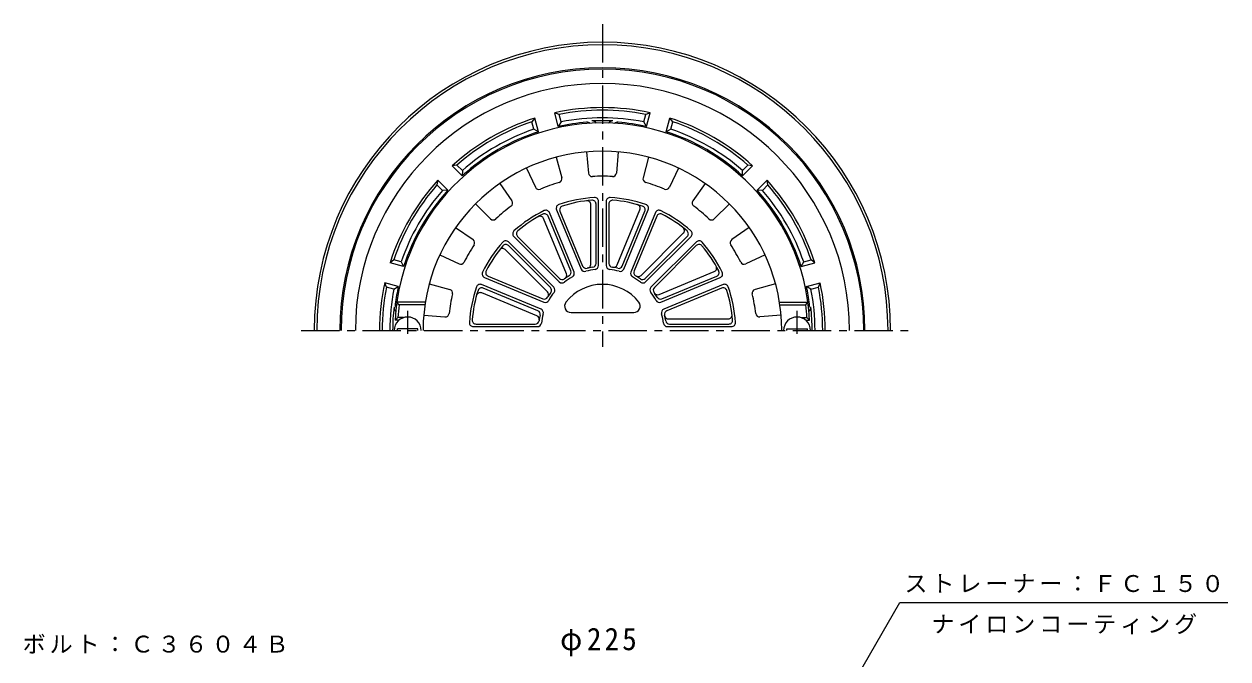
# Model space of a CAD drawing. Units: millimetres, scale not verified. Extents: x -280 to 222, y -346 to 388.
# Drawn here: x -268.6 to 201.3, y 140.2 to 388.1 of the extents above; entities that cross this region are included whole.
import ezdxf

# ---------------------------------------------------------------- set-up
doc = ezdxf.new("R2010")
doc.units = ezdxf.units.MM
doc.header["$LTSCALE"] = 3
doc.linetypes.add('CHAIN1', pattern=[8, 5, -1, 1, -1])
for name, color, linetype, lineweight in [('0-0', 3, 'Continuous', 9), ('0-1', 2, 'Continuous', 9), ('0-2', 6, 'Continuous', 5), ('0-4', 7, 'Continuous', 9), ('0-5', 7, 'Continuous', 9)]:
    doc.layers.add(name, color=color, linetype=linetype, lineweight=lineweight)
doc.styles.add('ＭＳ ゴシック', font='')
doc.styles.get('ＭＳ ゴシック').set_extended_font_data('MS Gothic')

msp = doc.modelspace()

# ---------------------------------------------------------------- linework, layer by layer
at = {"layer": '0-0', "linetype": 'CHAIN1'}
for p, q in [((-42.861, 388.057), (-42.861, 262.047)), ((-160.496, 268.445), (77.186, 268.445))]:
    msp.add_line(p, q, dxfattribs=at)
at = {"layer": '0-0'}
for radius in [112.5, 111.5]:
    msp.add_arc((-42.861, 268.445), radius, 0, 180, dxfattribs=at)
at = {"layer": '0-1'}
for p, q in [((-60.066, 348.108), (-61.491, 353.427)), ((-59.762, 352.768), (-61.491, 353.427)), ((-58.984, 349.864), (-59.762, 352.768)), ((-26.739, 349.864), (-25.961, 352.768)), ((-24.232, 353.427), (-25.961, 352.768)), ((-25.657, 348.108), (-24.232, 353.427)), ((-69.219, 351.356), (-70.387, 349.921)), ((-69.609, 347.017), (-70.387, 349.921)), ((-67.793, 346.038), (-69.219, 351.356)), ((-58.984, 349.864), (-60.066, 348.108)), ((-25.657, 348.108), (-26.739, 349.864)), ((-17.929, 346.038), (-16.504, 351.356)), ((-15.336, 349.921), (-16.504, 351.356)), ((-16.114, 347.017), (-15.336, 349.921)), ((-67.793, 346.038), (-69.609, 347.017)), ((-16.114, 347.017), (-17.929, 346.038)), ((-99.659, 333.021), (-101.486, 332.727)), ((-97.593, 328.833), (-101.486, 332.727)), ((-97.533, 330.895), (-99.659, 333.021)), ((-97.533, 330.895), (-97.593, 328.833)), ((11.81, 330.895), (13.936, 333.021)), ((11.87, 328.833), (11.81, 330.895)), ((11.87, 328.833), (15.763, 332.727)), ((15.763, 332.727), (13.936, 333.021)), ((-107.143, 327.07), (-107.437, 325.243)), ((-105.311, 323.117), (-107.437, 325.243)), ((-103.25, 323.176), (-107.143, 327.07)), ((17.527, 323.176), (21.42, 327.07)), ((19.589, 323.117), (21.714, 325.243)), ((21.714, 325.243), (21.42, 327.07)), ((-103.25, 323.176), (-105.311, 323.117)), ((19.589, 323.117), (17.527, 323.176)), ((-124.337, 295.97), (-125.773, 294.802)), ((-120.454, 293.377), (-125.773, 294.802)), ((-121.433, 295.192), (-124.337, 295.97)), ((-121.433, 295.192), (-120.454, 293.377)), ((34.731, 293.377), (35.711, 295.192)), ((34.731, 293.377), (40.05, 294.802)), ((35.711, 295.192), (38.615, 295.97)), ((40.05, 294.802), (38.615, 295.97)), ((-122.525, 285.65), (-127.843, 287.075)), ((-127.184, 285.345), (-127.843, 287.075)), ((36.802, 285.65), (42.121, 287.075)), ((41.462, 285.345), (42.121, 287.075)), ((-124.28, 284.567), (-127.184, 285.345)), ((-124.28, 284.567), (-122.525, 285.65)), ((38.558, 284.567), (36.802, 285.65)), ((38.558, 284.567), (41.462, 285.345))]:
    msp.add_line(p, q, dxfattribs=at)
for centre, radius, start, end in [((-42.861, 268.445), 102.5, 0, 180), ((-42.861, 268.445), 102, 0, 180), ((-42.861, 268.445), 96.441, 0, 180), ((-42.861, 268.445), 87, 77.63522, 102.36475), ((-42.861, 268.445), 86, 78.66675, 101.33324), ((-42.861, 268.445), 87, 107.63522, 132.36475), ((-42.861, 268.445), 86, 108.66675, 131.33324), ((-42.861, 268.445), 81.5, 94.32832, 102.18677), ((-42.861, 268.445), 83, 78.79947, 101.20049), ((-48.861, 347.718), 2, 52.44321, 94.32849), ((-42.861, 268.445), 81.876, 87.12955, 92.87045), ((-46.861, 348.22), 2, 36.49266, 92.87048), ((-38.861, 348.22), 2, 87.12952, 143.50734), ((-36.861, 347.718), 2, 85.67151, 127.55679), ((-42.861, 268.445), 81.5, 77.81322, 85.67168), ((-42.861, 268.445), 87, 47.63522, 72.36475), ((-42.861, 268.445), 86, 48.66675, 71.33324), ((-42.861, 268.445), 81.5, 107.81322, 132.18677), ((-42.861, 268.445), 83, 108.79947, 131.20049), ((-42.861, 268.445), 81.5, 47.81322, 72.18677), ((-42.861, 268.445), 83, 48.79947, 71.20049), ((-42.861, 268.445), 87, 137.63522, 162.36475), ((-42.861, 268.445), 86, 138.66675, 161.33324), ((-42.861, 268.445), 87, 17.63522, 42.36475), ((-42.861, 268.445), 86, 18.66675, 41.33324), ((-42.861, 268.445), 83, 138.79947, 161.20049), ((-42.861, 268.445), 81.5, 137.81322, 162.18677), ((-42.861, 268.445), 81.5, 17.81322, 42.18677), ((-42.861, 268.445), 83, 18.79947, 41.20049), ((-42.861, 268.445), 87, 167.63525, 180), ((-42.861, 268.445), 87, 0, 12.36475), ((-42.861, 268.445), 86, 168.66676, 180), ((-42.861, 268.445), 83, 168.79951, 180), ((-42.861, 268.445), 81.5, 167.81323, 172.77383), ((-42.861, 268.445), 81.5, 7.22617, 12.18677), ((-42.861, 268.445), 83, 0, 11.20049), ((-42.861, 268.445), 86, 0, 11.33324), ((-42.861, 268.445), 81.876, 173.5304, 180), ((-122.228, 277.445), 2, 173.52994, 229.90825), ((-121.73, 278.445), 2, 172.77383, 214.66032), ((36.007, 278.445), 2, 325.34439, 7.22617), ((36.505, 277.445), 2, 310.09201, 6.47006), ((-42.861, 268.445), 81.876, 0, 6.4696)]:
    msp.add_arc(centre, radius, start, end, dxfattribs=at)
at = {"layer": '0-2'}
for p, q in [((-60.881, 336.086), (-58.743, 328.06)), ((-49.063, 338.17), (-48.327, 329.896)), ((-36.66, 338.17), (-37.395, 329.896)), ((-24.842, 336.086), (-26.98, 328.06)), ((-72.536, 331.844), (-69.015, 324.321)), ((-13.186, 331.844), (-16.708, 324.321)), ((-82.929, 325.844), (-78.174, 319.033)), ((-2.794, 325.844), (-7.548, 319.033)), ((-92.43, 317.871), (-86.549, 312.006)), ((-60.767, 315.592), (-51.166, 292.414)), ((-59.432, 314.984), (-50.577, 293.604)), ((-47.361, 294.257), (-47.361, 317.58)), ((-45.361, 294.641), (-45.361, 317.783)), ((-44.361, 293.768), (-44.361, 318.856)), ((-41.361, 318.856), (-41.361, 293.768)), ((-40.361, 317.783), (-40.361, 294.641)), ((-37.141, 294.014), (-28.216, 315.562)), ((-35.146, 293.604), (-26.29, 314.984)), ((-34.557, 292.414), (-24.956, 315.592)), ((6.708, 317.871), (0.826, 312.006)), ((-56.896, 290.57), (-65.822, 312.118)), ((-55.196, 291.691), (-64.052, 313.071)), ((-53.938, 291.266), (-63.539, 314.444)), ((-22.184, 314.444), (-31.785, 291.266)), ((-21.671, 313.071), (-30.527, 291.691)), ((-100.144, 308.678), (-93.347, 303.904)), ((-27.792, 289.879), (-11.3, 306.371)), ((14.421, 308.678), (7.624, 303.904)), ((-61.828, 285.29), (-79.568, 303.03)), ((-63.153, 285.201), (-79.516, 301.564)), ((-77.446, 305.151), (-59.707, 287.412)), ((-75.981, 305.1), (-59.617, 288.736)), ((-26.105, 288.736), (-9.742, 305.1)), ((-26.016, 287.412), (-8.276, 305.151)), ((-6.155, 303.03), (-23.895, 285.29)), ((-6.206, 301.564), (-22.57, 285.201)), ((-106.346, 297.936), (-98.813, 294.437)), ((-64.295, 283.515), (-80.787, 300.007)), ((20.623, 297.936), (13.09, 294.437)), ((-20.736, 282.48), (0.811, 291.406)), ((-88.861, 289.122), (-65.683, 279.521)), ((-87.487, 289.635), (-66.107, 280.78)), ((-20.04, 279.521), (3.138, 289.122)), ((-19.616, 280.78), (1.765, 289.635)), ((-110.45, 286.66), (-102.43, 284.499)), ((-66.831, 276.75), (-90.009, 286.35)), ((-68.43, 274.165), (-89.978, 283.091)), ((-68.02, 276.16), (-89.401, 285.016)), ((4.286, 286.35), (-18.892, 276.75)), ((3.678, 285.016), (-17.702, 276.16)), ((24.727, 286.66), (16.707, 284.499)), ((-111.992, 279.445), (-123.111, 279.445)), ((-122.234, 278.445), (-123.111, 279.445)), ((-112.143, 278.445), (-122.234, 278.445)), ((26.269, 279.445), (37.388, 279.445)), ((26.421, 278.445), (36.511, 278.445)), ((36.511, 278.445), (37.388, 279.445)), ((-122.705, 273.445), (-123.762, 272.445)), ((-120.462, 273.445), (-122.705, 273.445)), ((-112.604, 274.445), (-104.328, 273.733)), ((-55.109, 275.445), (-30.614, 275.445)), ((-17.05, 272.945), (6.274, 272.945)), ((26.881, 274.445), (18.606, 273.733)), ((34.739, 273.445), (36.982, 273.445)), ((36.982, 273.445), (38.04, 272.445)), ((-122.262, 272.445), (-123.762, 272.445)), ((-122.861, 268.445), (-122.861, 269.045)), ((-114.861, 269.045), (-122.861, 269.045)), ((-114.861, 268.445), (-114.861, 269.045)), ((-93.272, 269.945), (-68.184, 269.945)), ((-92.199, 270.945), (-69.058, 270.945)), ((-17.538, 269.945), (7.549, 269.945)), ((-16.665, 270.945), (6.477, 270.945)), ((29.139, 269.045), (37.139, 269.045)), ((29.139, 268.445), (29.139, 269.045)), ((36.539, 272.445), (38.04, 272.445)), ((37.139, 268.445), (37.139, 269.045))]:
    msp.add_line(p, q, dxfattribs=at)
at = {"layer": '0-2', "linetype": 'CHAIN1'}
for p, q in [((-118.861, 267.17), (-118.861, 276.052)), ((33.139, 267.17), (33.139, 276.052))]:
    msp.add_line(p, q, dxfattribs=at)
at = {"layer": '0-2'}
for centre, radius, start, end in [((-42.861, 268.445), 81, 2.83057, 177.16943), ((-42.861, 268.445), 70, 0, 180), ((-46.833, 330.029), 1.5, 185.08295, 273.68971), ((-38.889, 330.029), 1.5, 266.30966, 354.91771), ((-67.657, 324.957), 1.5, 205.08295, 293.68971), ((-42.861, 268.445), 60.212, 106.30988, 113.69012), ((-60.192, 327.674), 1.5, 286.30966, 14.91771), ((-42.861, 268.445), 60.212, 86.30988, 93.69012), ((-25.531, 327.674), 1.5, 165.08295, 253.68971), ((-42.861, 268.445), 60.212, 66.30988, 73.69012), ((-18.066, 324.957), 1.5, 246.30966, 334.91771), ((-42.861, 268.445), 52, 93.40576, 109.09427), ((-45.861, 318.856), 1.5, 359.99933, 93.40646), ((-39.861, 318.856), 1.5, 86.59409, 180), ((-42.861, 268.445), 52, 70.90576, 86.59427), ((-42.861, 268.445), 60.212, 126.30988, 133.69012), ((-79.404, 318.174), 1.5, 306.30966, 34.91771), ((-42.861, 268.445), 52, 115.90576, 131.59427), ((-64.924, 313.87), 1.5, 22.49933, 115.90646), ((-59.381, 316.166), 1.5, 109.09409, 202.5), ((-58.047, 315.558), 1.5, 107.86469, 202.5), ((-42.861, 268.445), 51, 94.63506, 107.86494), ((-48.861, 317.58), 1.5, 359.99988, 96.96201), ((-46.861, 317.783), 1.5, 359.99988, 94.63489), ((-38.861, 317.783), 1.5, 85.36469, 180), ((-42.861, 268.445), 51, 72.13506, 85.36494), ((-29.601, 316.136), 1.5, 337.49988, 74.46201), ((-27.676, 315.558), 1.5, 337.49988, 72.13489), ((-26.342, 316.166), 1.5, 337.49933, 70.90646), ((-20.798, 313.87), 1.5, 64.09409, 157.5), ((-42.861, 268.445), 52, 48.40576, 64.09427), ((-6.318, 318.174), 1.5, 145.08295, 233.68971), ((-42.861, 268.445), 60.212, 46.30988, 53.69012), ((-85.489, 313.068), 1.5, 225.08295, 313.68971), ((-42.861, 268.445), 51, 117.13506, 130.36494), ((-67.208, 311.544), 1.5, 22.49988, 119.46201), ((-65.438, 312.497), 1.5, 22.49988, 117.13489), ((-20.285, 312.497), 1.5, 62.86469, 157.5), ((-42.861, 268.445), 51, 49.63506, 62.86494), ((-0.233, 313.068), 1.5, 226.30966, 314.91771), ((-76.386, 306.212), 1.5, 131.59409, 225), ((-74.92, 306.161), 1.5, 130.36469, 225), ((-12.36, 307.431), 1.5, 314.99988, 51.96201), ((-10.803, 306.161), 1.5, 314.99988, 49.63489), ((-9.337, 306.212), 1.5, 314.99933, 48.40646), ((-42.861, 268.445), 60.212, 146.30988, 153.69012), ((-94.209, 302.677), 1.5, 326.30966, 54.91771), ((-42.861, 268.445), 52, 138.40576, 154.09427), ((-42.861, 268.445), 51, 139.63506, 152.86494), ((-80.628, 301.969), 1.5, 44.99933, 138.40646), ((-80.577, 300.504), 1.5, 44.99988, 139.63489), ((-5.146, 300.504), 1.5, 40.36469, 135), ((-5.094, 301.969), 1.5, 41.59409, 135), ((-42.861, 268.445), 51, 27.13506, 40.36494), ((-42.861, 268.445), 52, 25.90576, 41.59427), ((8.486, 302.677), 1.5, 125.08295, 213.68971), ((-42.861, 268.445), 60.212, 26.30988, 33.69012), ((-81.848, 298.946), 1.5, 44.99988, 141.96201), ((-98.181, 295.797), 1.5, 245.08295, 333.68971), ((-86.913, 291.021), 1.5, 152.86469, 247.5), ((-56.582, 291.116), 1.5, 301.18108, 22.49933), ((-49.78, 292.988), 1.5, 202.5, 285.74321), ((-49.191, 294.178), 1.5, 202.5, 283.81873), ((-42.861, 268.445), 24, 96.75638, 105.74368), ((-42.861, 268.445), 25, 98.68166, 103.81833), ((-48.861, 294.257), 1.5, 283.08662, 359.99933), ((-46.861, 294.641), 1.5, 278.68108, 359.99933), ((-45.861, 293.768), 1.5, 276.75597, 359.99933), ((-39.861, 293.768), 1.5, 180, 263.24321), ((-38.861, 294.641), 1.5, 180, 261.31873), ((-42.861, 268.445), 24, 74.25638, 83.24368), ((-42.861, 268.445), 25, 76.18166, 81.31833), ((-38.527, 294.588), 1.5, 260.58662, 337.49933), ((-36.532, 294.178), 1.5, 256.18108, 337.49933), ((-35.942, 292.988), 1.5, 254.25597, 337.49933), ((-29.141, 291.116), 1.5, 157.5, 238.81873), ((0.237, 292.791), 1.5, 292.49988, 29.46201), ((1.19, 291.021), 1.5, 292.49988, 27.13489), ((12.458, 295.797), 1.5, 206.30966, 294.91771), ((-88.287, 290.508), 1.5, 154.09409, 247.5), ((-58.646, 288.472), 1.5, 225, 308.24321), ((-58.556, 289.797), 1.5, 225, 306.31873), ((-42.861, 268.445), 24, 119.25638, 128.24368), ((-42.861, 268.445), 25, 121.18166, 126.31833), ((-58.282, 289.996), 1.5, 305.58662, 22.49933), ((-55.324, 290.692), 1.5, 299.25597, 22.49933), ((-30.399, 290.692), 1.5, 157.5, 240.74321), ((-42.861, 268.445), 24, 51.75638, 60.74368), ((-42.861, 268.445), 25, 53.68166, 58.81833), ((-28.852, 290.939), 1.5, 238.08662, 314.99933), ((-27.166, 289.797), 1.5, 233.68108, 314.99933), ((-27.077, 288.472), 1.5, 231.75597, 314.99933), ((2.564, 290.508), 1.5, 292.49933, 25.90646), ((-42.861, 268.445), 60.212, 166.30988, 173.69012), ((-102.82, 283.05), 1.5, 346.30966, 74.91771), ((-42.861, 268.445), 52, 160.90576, 176.59427), ((-42.861, 268.445), 51, 162.13506, 175.36494), ((-90.583, 284.965), 1.5, 67.49933, 160.90646), ((-90.552, 281.705), 1.5, 67.49988, 164.46201), ((-89.975, 283.63), 1.5, 67.49988, 162.13489), ((-65.356, 282.454), 1.5, 328.08662, 44.99933), ((-42.861, 268.445), 25, 143.68166, 148.81833), ((-42.861, 268.445), 24, 141.75638, 150.74368), ((-64.213, 284.14), 1.5, 323.68108, 44.99933), ((-62.889, 284.23), 1.5, 321.75597, 44.99933), ((-42.861, 268.445), 18, 37.79968, 142.20032), ((-22.834, 284.23), 1.5, 135, 218.24321), ((-42.861, 268.445), 24, 29.25638, 38.24368), ((-21.509, 284.14), 1.5, 135, 216.31873), ((-42.861, 268.445), 25, 31.18166, 36.31833), ((-21.31, 283.866), 1.5, 215.58662, 292.49933), ((4.252, 283.63), 1.5, 17.86469, 112.5), ((4.86, 284.965), 1.5, 19.09409, 112.5), ((-42.861, 268.445), 51, 4.63506, 17.86494), ((-42.861, 268.445), 52, 3.40576, 19.09427), ((17.098, 283.05), 1.5, 105.08295, 193.68971), ((-42.861, 268.445), 60.212, 6.30988, 13.69012), ((-42.861, 268.445), 80, 172.81923, 176.41667), ((-65.533, 282.165), 1.5, 247.5, 328.81873), ((-65.109, 280.907), 1.5, 247.5, 330.74321), ((-55.109, 277.945), 2.5, 142.20015, 270), ((-30.614, 277.945), 2.5, 270, 37.79985), ((-20.614, 280.907), 1.5, 209.25597, 292.49933), ((-20.19, 282.165), 1.5, 211.18108, 292.49933), ((-42.861, 268.445), 80, 3.58333, 7.18077), ((-118.861, 268.445), 5.25, 0, 180), ((-104.2, 275.227), 1.5, 265.08295, 353.68971), ((-92.199, 272.445), 1.5, 175.36469, 270), ((-69.004, 272.779), 1.5, 350.58662, 67.49933), ((-68.594, 274.774), 1.5, 346.18108, 67.49933), ((-42.861, 268.445), 25, 166.18166, 171.31833), ((-67.405, 275.364), 1.5, 344.25597, 67.49933), ((-42.861, 268.445), 24, 164.25638, 173.24368), ((-18.318, 275.364), 1.5, 112.5, 195.74321), ((-42.861, 268.445), 24, 6.75638, 15.74368), ((-17.128, 274.774), 1.5, 112.5, 193.81873), ((-42.861, 268.445), 25, 8.68166, 13.81833), ((-17.05, 274.445), 1.5, 193.08662, 269.99933), ((6.274, 274.445), 1.5, 269.99988, 6.96201), ((6.477, 272.445), 1.5, 269.99988, 4.63489), ((18.477, 275.227), 1.5, 186.30966, 274.91771), ((33.139, 268.445), 5.25, 0, 180), ((-93.272, 271.445), 1.5, 176.59409, 270), ((-69.058, 272.445), 1.5, 270, 351.31873), ((-68.184, 271.445), 1.5, 270, 353.24321), ((-17.538, 271.445), 1.5, 186.75597, 269.99933), ((-16.665, 272.445), 1.5, 188.68108, 269.99933), ((7.549, 271.445), 1.5, 269.99933, 3.40646)]:
    msp.add_arc(centre, radius, start, end, dxfattribs=at)
at = {"layer": '0-5'}
for p, q in [((11.017, 54.412), (73.26, 162.22)), ((73.26, 162.22), (201.319, 162.22))]:
    msp.add_line(p, q, dxfattribs=at)

# ---------------------------------------------------------------- texts
at = {"layer": '0-4', "color": 2, "insert": (-59.361, 141.22), "char_height": 8.798, "attachment_point": 7, "style": 'ＭＳ ゴシック'}
msp.add_mtext('\\T1.21;\\W0.95;φ225', dxfattribs=at)
at = {"layer": '0-5', "char_height": 6.598, "attachment_point": 7, "style": 'ＭＳ ゴシック'}
for s, insert in [('\\T1.17;ストレーナー：ＦＣ１５０', (75.04, 166.003)), ('\\T1.17;ナイロンコーティング', (85.54, 149.821)), ('\\T1.17;ボルト：Ｃ３６０４Ｂ', (-269.17, 142.306))]:
    msp.add_mtext(s, dxfattribs=dict(at, insert=insert))

doc.saveas('drawing.dxf')
